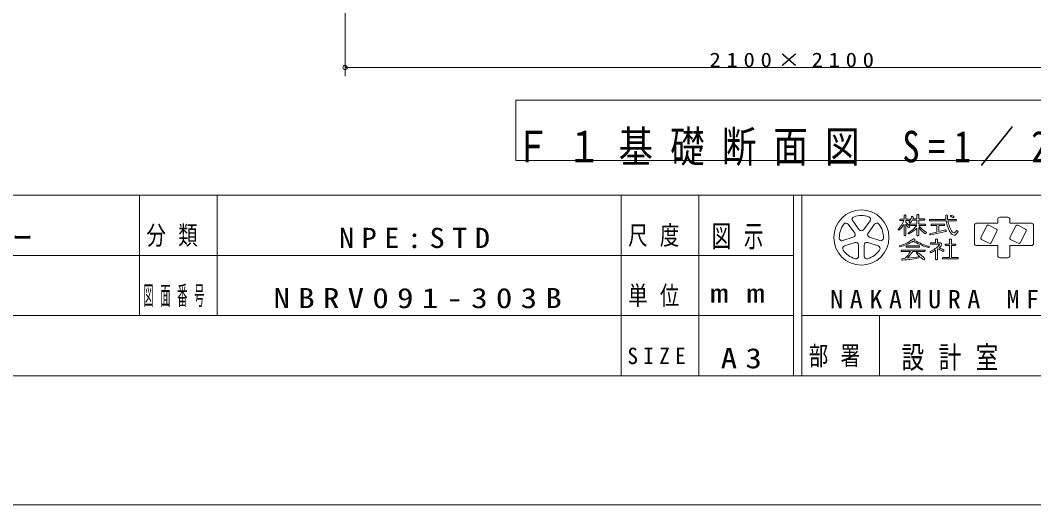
# Model space of a CAD drawing. Units: millimetres on the paper, with parts at other scales. Extents: x 0 to 420, y -594 to 297.
# Drawn here: x 216.1 to 333.9, y -594 to -537.6 of the extents above; entities that cross this region are included whole.
import ezdxf

# ---------------------------------------------------------------- set-up
doc = ezdxf.new("R2010")
doc.units = ezdxf.units.MM
for name, color, linetype, lineweight in [('0_2', 7, 'Continuous', 13), ('2D_DIMENSION', 7, 'Continuous', 13), ('FMT', 7, 'Continuous', 13), ('FMT-TXT', 7, 'Continuous', 13), ('TEXT', 7, 'Continuous', 13)]:
    doc.layers.add(name, color=color, linetype=linetype, lineweight=lineweight)
doc.styles.add('ＭＳ ゴシック', font='')
doc.styles.get('ＭＳ ゴシック').set_extended_font_data('MS Gothic')

msp = doc.modelspace()

# ---------------------------------------------------------------- linework, layer by layer
at = {"layer": '0_2'}
for points in [[(0, -297), (420, -297), (420, -594), (0, -594)], [(273.733, -553.943), (342.204, -553.943), (342.204, -546.943), (273.733, -546.943)]]:
    msp.add_lwpolyline(points, close=True, dxfattribs=at)
at = {"layer": '2D_DIMENSION'}
for p, q in [((253.88, -527.516), (253.88, -544.145)), ((253.88, -543.145), (254.38, -543.145)), ((358.38, -543.145), (254.38, -543.145))]:
    msp.add_line(p, q, dxfattribs=at)
msp.add_circle((253.88, -543.145), 0.25, dxfattribs=at)
at = {"layer": 'FMT'}
for p, q in [((28, -558), (403, -558)), ((230, -558), (230, -572)), ((239, -558), (239, -572)), ((286, -558), (286, -579)), ((295, -558), (295, -579)), ((306, -558), (306, -579)), ((307, -558), (307, -579)), ((166, -565), (306, -565)), ((166, -572), (306, -572)), ((307, -572), (392, -572)), ((316, -572), (316, -579))]:
    msp.add_line(p, q, dxfattribs=at)
msp.add_lwpolyline([(28, -579), (28, -322), (403, -322), (403, -579)], close=True, dxfattribs=at)
at = {"layer": 'FMT-TXT'}
for p, q in [((318.864, -560.791), (318.442, -560.791)), ((318.864, -560.791), (318.864, -560.369)), ((318.944, -560.289), (319, -560.289)), ((319.08, -560.369), (319.08, -560.791)), ((319.08, -560.791), (319.482, -560.791)), ((319.834, -560.48), (319.876, -560.492)), ((319.89, -560.733), (320.361, -560.733)), ((320.361, -560.733), (320.361, -560.323)), ((320.441, -560.243), (320.5, -560.243)), ((320.58, -560.323), (320.581, -560.733)), ((320.581, -560.733), (321.206, -560.733)), ((321.27, -560.797), (321.27, -560.814)), ((323.734, -560.811), (321.887, -560.811)), ((323.808, -560.279), (323.79, -560.279)), ((324.898, -560.809), (323.94, -560.811)), ((324.285, -560.361), (324.282, -560.365)), ((324.287, -560.426), (324.517, -560.587)), ((324.384, -560.342), (324.627, -560.444)), ((324.664, -560.549), (324.665, -560.547)), ((329.759, -561.246), (329.759, -560.786)), ((329.999, -560.546), (330.933, -560.546)), ((331.173, -560.784), (331.176, -561.246)), ((313.133, -562.39), (312.385, -561.36)), ((313.65, -562.014), (312.902, -560.984)), ((314.168, -562.014), (314.916, -560.984)), ((314.686, -562.39), (315.434, -561.36)), ((318.378, -560.855), (318.378, -560.872)), ((318.442, -560.936), (318.854, -560.937)), ((318.864, -561.386), (318.864, -562.618)), ((319.078, -562.618), (319.08, -561.374)), ((319.482, -560.936), (319.08, -560.937)), ((319.08, -560.937), (319.08, -561.135)), ((319.443, -561.743), (319.466, -561.732)), ((319.48, -561.434), (319.48, -561.418)), ((319.483, -561.215), (319.484, -561.215)), ((319.544, -561.354), (320.361, -561.354)), ((320.346, -561.498), (319.544, -561.498)), ((319.546, -560.855), (319.546, -560.872)), ((320.361, -560.877), (319.828, -560.877)), ((320.361, -561.354), (320.361, -560.877)), ((320.361, -561.807), (320.361, -562.637)), ((320.58, -562.638), (320.581, -561.765)), ((320.581, -560.877), (320.581, -561.354)), ((321.206, -560.878), (320.581, -560.877)), ((320.581, -561.354), (321.327, -561.354)), ((321.327, -561.498), (320.598, -561.498)), ((321.391, -561.418), (321.391, -561.434)), ((321.823, -560.875), (321.823, -560.913)), ((321.887, -560.977), (323.755, -560.977)), ((322.008, -561.421), (322.008, -561.45)), ((322.071, -561.514), (322.682, -561.515)), ((323.511, -561.357), (322.072, -561.357)), ((322.682, -561.515), (322.682, -562.273)), ((322.913, -561.515), (323.511, -561.515)), ((322.913, -562.217), (322.913, -561.515)), ((323.575, -561.451), (323.575, -561.421)), ((323.967, -560.977), (324.898, -560.977)), ((324.962, -560.913), (324.962, -560.873)), ((327.055, -563.616), (327.055, -561.485)), ((327.295, -561.245), (329.759, -561.246)), ((328.494, -561.56), (327.804, -562.914)), ((328.709, -561.49), (329.601, -561.945)), ((331.176, -561.246), (333.679, -561.246)), ((331.872, -561.56), (331.182, -562.914)), ((332.087, -561.49), (332.979, -561.945)), ((333.919, -561.486), (333.919, -563.613)), ((312.973, -562.882), (311.762, -563.275)), ((314.846, -562.882), (316.056, -563.275)), ((318.226, -562.031), (318.216, -562.024)), ((318.944, -562.698), (318.998, -562.698)), ((319.351, -562.436), (319.356, -562.448)), ((320.441, -562.717), (320.5, -562.717)), ((321.477, -562.414), (321.488, -562.401)), ((321.871, -562.543), (321.871, -562.542)), ((321.931, -562.453), (322.682, -562.273)), ((323.723, -562.196), (321.969, -562.61)), ((322.532, -563.156), (322.532, -563.531)), ((322.701, -563.092), (322.596, -563.092)), ((322.765, -563.531), (322.765, -563.156)), ((322.913, -562.217), (323.684, -562.032)), ((323.78, -562.089), (323.782, -562.097)), ((324.155, -563.156), (324.156, -563.675)), ((324.32, -563.092), (324.219, -563.092)), ((324.384, -563.675), (324.384, -563.156)), ((324.662, -562.37), (324.668, -562.37)), ((324.682, -562.652), (324.685, -562.652)), ((324.823, -562.296), (324.953, -562.137)), ((324.902, -562.549), (325.124, -562.277)), ((327.874, -563.13), (328.766, -563.584)), ((329.671, -562.16), (328.981, -563.514)), ((331.252, -563.13), (332.144, -563.584)), ((333.049, -562.16), (332.359, -563.514)), ((313.17, -563.491), (311.96, -563.884)), ((313.589, -563.795), (313.589, -565.068)), ((314.229, -563.795), (314.229, -565.068)), ((314.648, -563.491), (315.859, -563.884)), ((318.592, -564.368), (318.879, -564.369)), ((318.879, -564.369), (321.259, -564.369)), ((319.12, -563.988), (319.12, -563.963)), ((319.184, -563.899), (319.647, -563.898)), ((320.612, -564.052), (319.184, -564.052)), ((319.647, -563.898), (320.612, -563.898)), ((320.676, -563.962), (320.676, -563.988)), ((321.704, -564.059), (321.741, -564.059)), ((321.801, -563.997), (321.801, -563.999)), ((321.923, -563.595), (321.923, -563.626)), ((322.532, -563.531), (321.987, -563.531)), ((321.987, -563.69), (322.964, -563.69)), ((322.746, -565.427), (322.746, -564.267)), ((322.765, -563.531), (323.1, -563.531)), ((323.661, -563.739), (323.661, -563.768)), ((324.156, -563.675), (323.725, -563.675)), ((323.725, -563.832), (324.156, -563.834)), ((324.156, -563.834), (324.156, -565.24)), ((324.832, -563.676), (324.384, -563.675)), ((324.384, -563.834), (324.831, -563.834)), ((324.384, -565.24), (324.384, -563.834)), ((324.895, -563.77), (324.895, -563.74)), ((329.759, -563.856), (327.295, -563.856)), ((329.763, -565.031), (329.759, -563.856)), ((333.68, -563.853), (331.176, -563.856)), ((331.176, -563.856), (331.176, -565.03)), ((318.528, -564.456), (318.528, -564.432)), ((319.607, -564.52), (318.592, -564.52)), ((321.259, -564.52), (319.879, -564.52)), ((321.323, -564.433), (321.323, -564.456)), ((322.525, -564.395), (322.525, -565.427)), ((322.589, -565.491), (322.682, -565.491)), ((323.336, -565.304), (323.336, -565.34)), ((324.156, -565.24), (323.4, -565.24)), ((323.4, -565.404), (325.101, -565.404)), ((325.101, -565.239), (324.384, -565.24)), ((325.165, -565.34), (325.165, -565.303)), ((330.936, -565.27), (330.003, -565.27))]:
    msp.add_line(p, q, dxfattribs=at)
msp.add_circle((313.909, -562.914), 3.208, dxfattribs=at)
for centre, radius, start, end in [((313.161, -560.796), 0.32, 109.44841, 216), ((313.909, -562.914), 2.567, 70.55159, 109.44841), ((314.657, -560.796), 0.32, 324, 70.55159), ((318.442, -560.855), 0.064, 90, 180), ((318.944, -560.369), 0.08, 90, 180), ((319, -560.369), 0.08, 0.03071, 90), ((318.143, -560.117), 1.644, 323.32664, 345.25207), ((319.482, -560.855), 0.064, 0, 90), ((319.81, -560.556), 0.08, 73.05496, 165.25207), ((319.853, -560.569), 0.08, 348.15042, 73.05496), ((318.772, -560.342), 1.184, 340.70702, 348.15042), ((320.441, -560.323), 0.08, 90, 180), ((320.5, -560.323), 0.08, 0.10171, 90), ((321.206, -560.797), 0.064, 0, 90), ((321.206, -560.814), 0.064, 269.90077, 0), ((321.887, -560.875), 0.064, 90, 180), ((323.79, -560.359), 0.08, 90, 179.05504), ((327.231, -560.415), 3.521, 179.05504, 186.44956), ((323.808, -560.379), 0.1, 0.73865, 90), ((327.427, -560.332), 3.52, 180.73865, 187.81715), ((324.31, -560.393), 0.04, 135, 235.13411), ((324.349, -560.425), 0.09, 67.11966, 135), ((324.574, -560.504), 0.1, 235.13411, 333.70884), ((324.598, -560.513), 0.075, 333.70884, 67.11966), ((324.898, -560.873), 0.064, 0, 90.06898), ((329.999, -560.786), 0.24, 90, 180), ((330.933, -560.786), 0.24, 0.37848, 90), ((313.909, -562.914), 2.567, 142.55159, 181.44841), ((312.126, -561.548), 0.32, 36, 142.55159), ((313.909, -561.825), 0.32, 216, 324), ((315.693, -561.548), 0.32, 37.44841, 144), ((313.909, -562.914), 2.567, 358.55159, 37.44841), ((318.243, -561.982), 0.05, 138.53178, 236.5396), ((315.276, -559.36), 3.91, 318.53178, 336.218), ((316.616, -559.94), 2.673, 308.62833, 327.25422), ((318.442, -560.872), 0.064, 180, 269.96094), ((317.838, -562.634), 1.947, 31.45806, 50.35526), ((317.113, -563.151), 2.651, 32.81567, 42.09068), ((319.408, -561.671), 0.08, 212.81567, 296.25232), ((318.025, -559.849), 2.847, 298.38978, 324.61681), ((319.526, -561.147), 0.08, 143.32664, 237.70815), ((319.43, -561.66), 0.08, 296.25232, 31.45806), ((317.773, -559.322), 3.589, 298.15867, 316.15596), ((319.544, -561.418), 0.064, 89.95342, 180), ((319.544, -561.434), 0.064, 180, 270), ((319.482, -560.872), 0.064, 270.03997, 0), ((319.527, -561.148), 0.08, 237.70815, 313.1417), ((318.772, -560.342), 1.184, 313.1417, 333.15639), ((322.675, -560.261), 2.579, 215.68313, 237.27131), ((323.311, -559.504), 3.367, 216.30733, 236.72135), ((321.327, -561.418), 0.064, 0, 90), ((321.327, -561.434), 0.064, 269.99752, 0), ((321.887, -560.913), 0.064, 180, 270), ((322.072, -561.421), 0.064, 90, 180), ((322.072, -561.45), 0.064, 180, 269.8862), ((323.511, -561.421), 0.064, 0, 90), ((323.511, -561.451), 0.064, 270, 0), ((327.231, -560.415), 3.521, 189.18129, 216.51269), ((327.427, -560.332), 3.52, 190.56412, 213.61207), ((324.898, -560.913), 0.064, 270, 0), ((327.295, -561.485), 0.24, 89.97387, 180), ((328.637, -561.633), 0.16, 63, 153), ((329.528, -562.087), 0.16, 333, 63), ((332.015, -561.633), 0.16, 63, 153), ((332.906, -562.087), 0.16, 333, 63), ((333.679, -561.486), 0.24, 0, 90), ((311.664, -562.971), 0.32, 181.44841, 288), ((312.874, -562.578), 0.32, 288, 36), ((314.945, -562.578), 0.32, 144, 252), ((316.155, -562.971), 0.32, 252, 358.55159), ((318.254, -561.989), 0.05, 236.5396, 308.62833), ((316.938, -559.041), 5.037, 286.5979, 306.30669), ((318.944, -562.618), 0.08, 180, 270), ((318.998, -562.618), 0.08, 270, 359.92302), ((319.409, -562.41), 0.064, 118.38978, 204.04766), ((319.429, -562.415), 0.08, 204.04766, 298.15867), ((320.03, -563.249), 0.185, 80.51157, 126.30669), ((320.047, -563.146), 0.08, 359.89486, 80.51157), ((320.001, -563.146), 0.126, 310.55637, 359.89486), ((320.441, -562.637), 0.08, 180, 270), ((320.5, -562.637), 0.08, 270, 359.94756), ((321.367, -562.296), 0.16, 237.27131, 319.03632), ((321.428, -562.372), 0.064, 319.03632, 56.72135), ((321.95, -562.531), 0.08, 103.48779, 188.39767), ((321.95, -562.532), 0.08, 188.39767, 283.27187), ((322.596, -563.156), 0.064, 90, 180.11549), ((322.701, -563.156), 0.064, 0, 90), ((323.703, -562.11), 0.08, 15.34193, 103.48779), ((323.705, -562.118), 0.08, 283.27187, 15.34193), ((324.219, -563.156), 0.064, 90, 180.12691), ((324.32, -563.156), 0.064, 0, 90), ((324.682, -562.302), 0.35, 216.51269, 270), ((324.662, -562.17), 0.2, 213.61207, 270), ((324.668, -562.17), 0.2, 270, 320.82004), ((324.685, -562.372), 0.28, 270, 320.82004), ((325.038, -562.207), 0.11, 320.82004, 140.82004), ((327.947, -562.987), 0.16, 153, 243), ((331.325, -562.987), 0.16, 153, 243), ((312.059, -564.188), 0.32, 108, 214.55159), ((313.909, -562.914), 2.567, 214.55159, 253.44841), ((313.269, -563.795), 0.32, 0, 108), ((314.549, -563.795), 0.32, 72, 180), ((313.909, -562.914), 2.567, 286.55159, 325.44841), ((315.76, -564.188), 0.32, 325.44841, 72), ((318.392, -563.922), 0.056, 106.5979, 281.27769), ((317.594, -559.92), 4.136, 281.27769, 304.53893), ((318.592, -564.432), 0.064, 89.75609, 180), ((319.184, -563.963), 0.064, 90.09097, 180), ((319.184, -563.988), 0.064, 180, 270), ((323.561, -557.27), 7.058, 239.12538, 253.54383), ((323.906, -556.343), 7.887, 240.99984, 254.13419), ((320.612, -563.962), 0.064, 0, 90), ((320.612, -563.988), 0.064, 270, 0), ((321.259, -564.433), 0.064, 0, 90), ((321.704, -563.559), 0.5, 253.54383, 270), ((321.741, -563.999), 0.06, 270, 0), ((321.731, -563.997), 0.07, 0, 74.13419), ((320.618, -561.613), 3.2, 294.05223, 317.937), ((321.987, -563.595), 0.064, 90, 180), ((321.987, -563.626), 0.064, 180, 270), ((321.8, -562.835), 1.716, 303.44766, 305.5445), ((322.005, -566.366), 2.277, 55.91756, 69.61834), ((321.8, -562.835), 1.716, 311.47782, 326.5956), ((322.13, -566.73), 2.731, 61.15895, 72.81614), ((322.964, -563.73), 0.04, 317.937, 90), ((323.1, -563.691), 0.16, 326.5956, 90), ((323.399, -564.425), 0.1, 255.58401, 61.15895), ((323.725, -563.739), 0.064, 90, 180), ((323.725, -563.768), 0.064, 180, 269.79364), ((324.831, -563.74), 0.064, 0, 89.82496), ((324.831, -563.77), 0.064, 270, 0), ((327.295, -563.616), 0.24, 180, 270), ((328.838, -563.441), 0.16, 243, 333), ((332.216, -563.441), 0.16, 243, 333), ((333.679, -563.613), 0.24, 270.07124, 0), ((313.269, -565.068), 0.32, 253.44841, 0), ((314.549, -565.068), 0.32, 180, 286.55159), ((318.592, -564.456), 0.064, 180, 270), ((318.68, -565.461), 0.0882, 100.57146, 275.28138), ((319.27, -568.622), 3.303, 94.7858, 100.57146), ((316.725, -544.306), 21.334, 275.28138, 281.09041), ((316.606, -562.888), 3.416, 314.36877, 331.45657), ((316.259, -562.276), 4.259, 314.66895, 328.19587), ((318.01, -549.559), 15.794, 274.51667, 279.78158), ((320.392, -564.736), 0.069, 73.96526, 223.41964), ((324.532, -560.819), 5.769, 223.41964, 228.2791), ((320.218, -565.343), 0.7, 54.05931, 73.96526), ((317.61, -568.94), 5.143, 44.77854, 54.05931), ((324.532, -560.819), 5.769, 230.05909, 233.8086), ((321.187, -565.39), 0.104, 233.8086, 44.77854), ((321.259, -564.456), 0.064, 270, 0), ((321.947, -564.59), 0.06, 114.05223, 254.34738), ((321.985, -564.455), 0.2, 254.34738, 294.3427), ((320.346, -560.832), 4.176, 294.3427, 301.46375), ((322.589, -565.427), 0.064, 180, 270), ((322.682, -565.427), 0.064, 270, 0.07609), ((323.449, -564.231), 0.3, 235.91756, 255.58401), ((323.4, -565.304), 0.064, 90, 180), ((323.4, -565.34), 0.064, 180, 270), ((325.101, -565.303), 0.064, 0, 90.06778), ((325.101, -565.34), 0.064, 270, 0), ((330.003, -565.03), 0.24, 180.14812, 270), ((330.936, -565.03), 0.24, 270, 0)]:
    msp.add_arc(centre, radius, start, end, dxfattribs=at)

# ---------------------------------------------------------------- texts
at = {"layer": '2D_DIMENSION', "insert": (296.249, -543.112), "char_height": 1.686, "attachment_point": 7, "style": 'ＭＳ ゴシック'}
msp.add_mtext('\\T1.5;\\W1.15;2100×2100', dxfattribs=at)
at = {"layer": 'FMT-TXT', "attachment_point": 7, "style": 'ＭＳ ゴシック'}
for s, insert, char_height in [('\\T1.64;\\W0.65;ネイチャービルダー', (185.385, -564.533), 2.566), ('\\T1.64;\\W0.75;分類', (230.8, -564), 2.199), ('\\T1.5;\\W1.1;NPE:STD', (253.174, -564.167), 2.346), ('\\T1.64;\\W0.75;尺度', (286.8, -564), 2.199), ('\\T1.64;\\W0.65;図示', (296.51, -564.3), 2.566), ('\\T1.64;\\W0.4;図面番号', (230.43, -571), 2.199), ('\\T1.5;\\W1.2;NBRV091-303B', (245.563, -571.167), 2.346), ('\\T1.64;\\W0.75;単位', (286.8, -571), 2.199), ('\\T1.95;\\W1.45;mm', (296.286, -570.5), 2.199), ('\\T1.5;\\W1.05;NAKAMURA\\~MFG.\\~CORPORATION', (310.279, -571.175), 2.126), ('\\T1.5;\\W0.95;SIZE', (286.711, -577.667), 1.906), ('\\T1.5;\\W1.2;A3', (297.551, -578.167), 2.346), ('\\T1.64;\\W0.75;部署', (307.8, -578), 2.199), ('\\T1.64;\\W0.75;設計室', (318.583, -578.417), 2.566)]:
    msp.add_mtext(s, dxfattribs=dict(at, insert=insert, char_height=char_height))
at = {"layer": 'TEXT', "insert": (273.683, -554.61), "char_height": 3.666, "attachment_point": 7, "style": 'ＭＳ ゴシック'}
msp.add_mtext('\\T1.5;\\W0.8;Ｆ１基礎断面図\\~S=1／20', dxfattribs=at)

doc.saveas('drawing.dxf')
